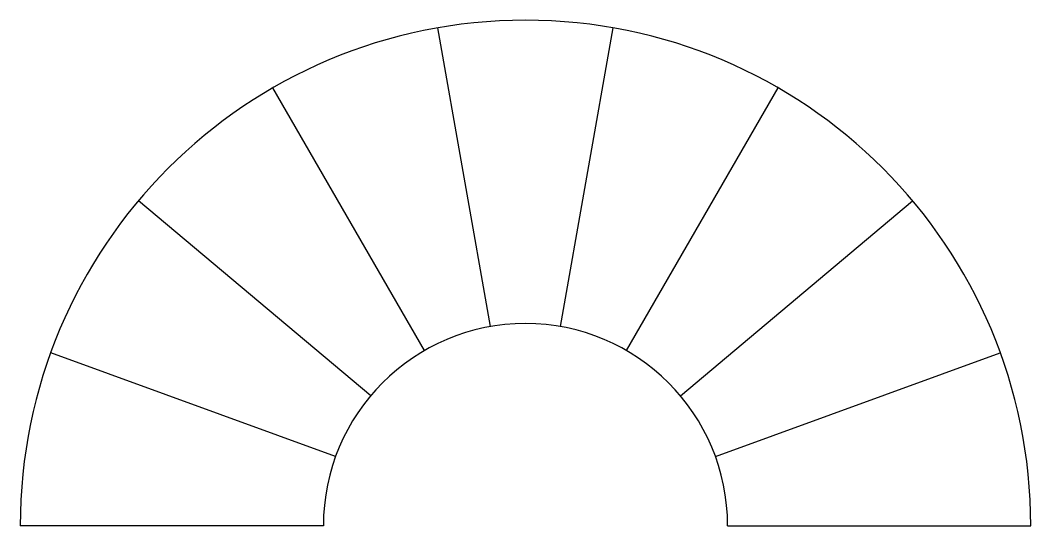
# Model space of a CAD drawing. Header units: inches. Extents: x -1561 to 1589, y 1 to 1576.
import ezdxf

# ---------------------------------------------------------------- set-up
doc = ezdxf.new("R2010")
doc.units = ezdxf.units.IN
doc.header["$MEASUREMENT"] = 0
doc.layers.add('建-楼梯', color=2, linetype='Continuous')

msp = doc.modelspace()

# ---------------------------------------------------------------- linework, layer by layer
at = {"layer": '建-楼梯'}
for p, q in [((-95.7, 621.1), (-259.7, 1551.6)), ((123.1, 621.1), (287.2, 1551.6)), ((-301.2, 546.3), (-773.7, 1364.6)), ((328.7, 546.3), (801.1, 1364.6)), ((-468.8, 405.7), (-1192.6, 1013)), ((496.3, 405.7), (1220.1, 1013)), ((-578.2, 216.2), (-1466.1, 539.4)), ((605.7, 216.2), (1493.6, 539.4)), ((-616.2, 0.8), (-1561.1, 0.8)), ((643.6, 0.8), (1588.5, 0.8))]:
    msp.add_line(p, q, dxfattribs=at)
for radius in [1574.8, 629.9]:
    msp.add_arc((13.7, 0.8), radius, 0, 180, dxfattribs=at)

doc.saveas('drawing.dxf')
